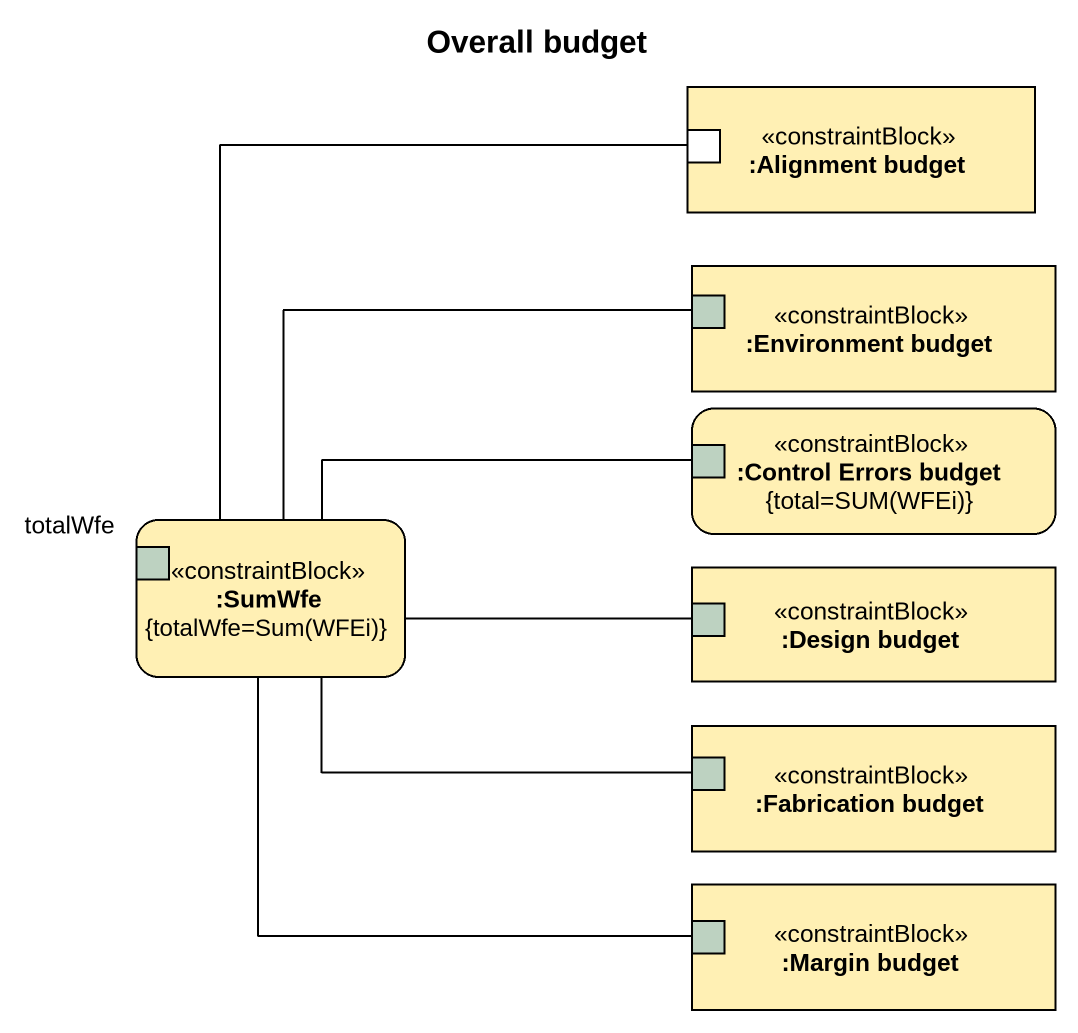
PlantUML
@startuml
title Overall budget
rectangle ":Alignment budget" as Alignment_budget <<constraintBlock>> #FFF0B4 {
  port " " as port1
}
rectangle ":Environment budget" as Environment_budget <<constraintBlock>> #FFF0B4 {
  port " " as port2 #BDD2C1
}
rectangle ":Control Errors budget\n{total=SUM(WFEi)}" as Control_Errors_budget <<constraintBlock>> #FFF0B4 {
  port " " as port3 #BDD2C1
}
rectangle ":SumWfe\n{totalWfe=Sum(WFEi)}" as SumWfe <<constraintBlock>> #FFF0B4 {
  port totalWfe #BDD2C1
}
rectangle ":Design budget" as Design_budget <<constraintBlock>> #FFF0B4 {
  port " " as port4 #BDD2C1
}
rectangle ":Fabrication budget" as Fabrication_budget <<constraintBlock>> #FFF0B4 {
  port " " as port5 #BDD2C1
}
rectangle ":Margin budget" as Margin_budget <<constraintBlock>> #FFF0B4 {
  port " " as port6 #BDD2C1
}
port1 -- SumWfe
port2 -- SumWfe
port3 -left- SumWfe
port4 -left- SumWfe
port5 -left- SumWfe
port6 -up- SumWfe
@enduml
